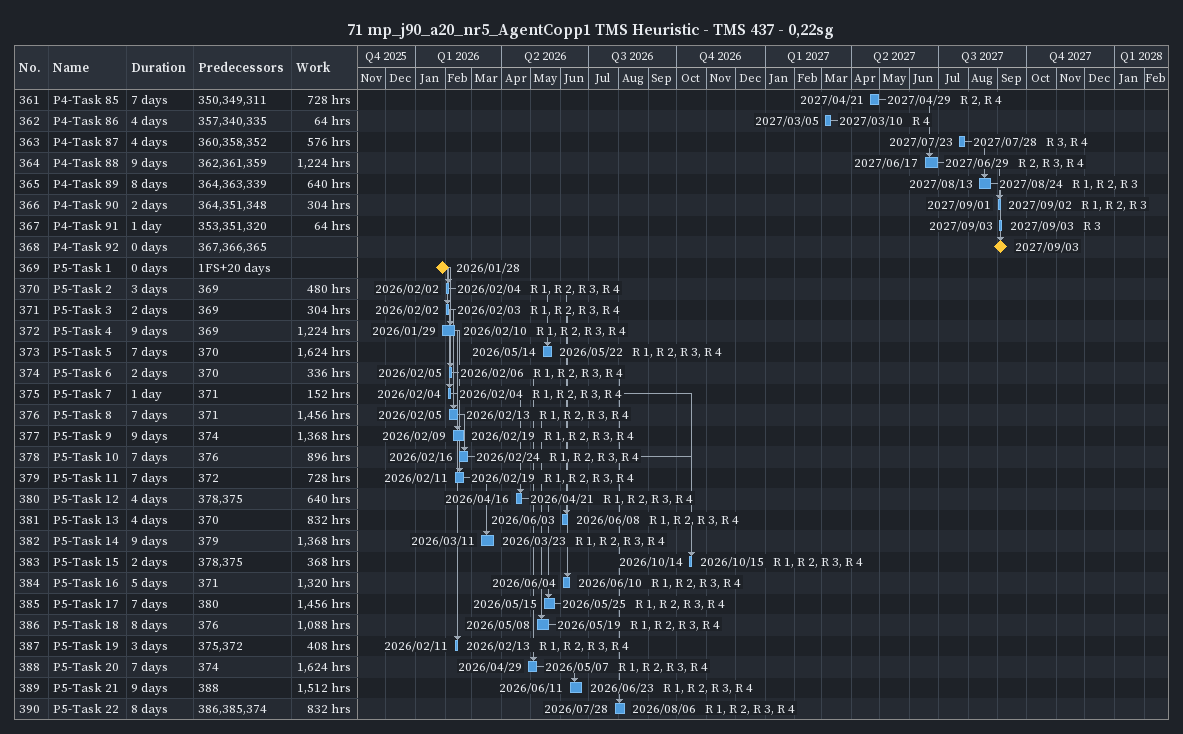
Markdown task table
71 mp_j90_a20_nr5_AgentCopp1 TMS Heuristic - TMS 437 - 0,22sg

| ID | Task | Duration | Start | Finish | Predecessors | Resources | Work (h) |
|---|---|---|---|---|---|---|---|
| 361 | P4-Task 85 | 7d | 2027-04-21 | 2027-04-29 | 350, 349, 311 | R 2, R 4 | 728 |
| 362 | P4-Task 86 | 4d | 2027-03-05 | 2027-03-10 | 357, 340, 335 | R 4 | 64 |
| 363 | P4-Task 87 | 4d | 2027-07-23 | 2027-07-28 | 360, 358, 352 | R 3, R 4 | 576 |
| 364 | P4-Task 88 | 9d | 2027-06-17 | 2027-06-29 | 362, 361, 359 | R 2, R 3, R 4 | 1224 |
| 365 | P4-Task 89 | 8d | 2027-08-13 | 2027-08-24 | 364, 363, 339 | R 1, R 2, R 3 | 640 |
| 366 | P4-Task 90 | 2d | 2027-09-01 | 2027-09-02 | 364, 351, 348 | R 1, R 2, R 3 | 304 |
| 367 | P4-Task 91 | 1d | 2027-09-03 | 2027-09-03 | 353, 351, 320 | R 3 | 64 |
| 368 | P4-Task 92 | 0d | 2027-09-03 | 2027-09-03 | 367, 366, 365 |  |  |
| 369 | P5-Task 1 | 0d | 2026-01-28 | 2026-01-28 | 1FS+20d |  |  |
| 370 | P5-Task 2 | 3d | 2026-02-02 | 2026-02-04 | 369 | R 1, R 2, R 3, R 4 | 480 |
| 371 | P5-Task 3 | 2d | 2026-02-02 | 2026-02-03 | 369 | R 1, R 2, R 3, R 4 | 304 |
| 372 | P5-Task 4 | 9d | 2026-01-29 | 2026-02-10 | 369 | R 1, R 2, R 3, R 4 | 1224 |
| 373 | P5-Task 5 | 7d | 2026-05-14 | 2026-05-22 | 370 | R 1, R 2, R 3, R 4 | 1624 |
| 374 | P5-Task 6 | 2d | 2026-02-05 | 2026-02-06 | 370 | R 1, R 2, R 3, R 4 | 336 |
| 375 | P5-Task 7 | 1d | 2026-02-04 | 2026-02-04 | 371 | R 1, R 2, R 3, R 4 | 152 |
| 376 | P5-Task 8 | 7d | 2026-02-05 | 2026-02-13 | 371 | R 1, R 2, R 3, R 4 | 1456 |
| 377 | P5-Task 9 | 9d | 2026-02-09 | 2026-02-19 | 374 | R 1, R 2, R 3, R 4 | 1368 |
| 378 | P5-Task 10 | 7d | 2026-02-16 | 2026-02-24 | 376 | R 1, R 2, R 3, R 4 | 896 |
| 379 | P5-Task 11 | 7d | 2026-02-11 | 2026-02-19 | 372 | R 1, R 2, R 3, R 4 | 728 |
| 380 | P5-Task 12 | 4d | 2026-04-16 | 2026-04-21 | 378, 375 | R 1, R 2, R 3, R 4 | 640 |
| 381 | P5-Task 13 | 4d | 2026-06-03 | 2026-06-08 | 370 | R 1, R 2, R 3, R 4 | 832 |
| 382 | P5-Task 14 | 9d | 2026-03-11 | 2026-03-23 | 379 | R 1, R 2, R 3, R 4 | 1368 |
| 383 | P5-Task 15 | 2d | 2026-10-14 | 2026-10-15 | 378, 375 | R 1, R 2, R 3, R 4 | 368 |
| 384 | P5-Task 16 | 5d | 2026-06-04 | 2026-06-10 | 371 | R 1, R 2, R 3, R 4 | 1320 |
| 385 | P5-Task 17 | 7d | 2026-05-15 | 2026-05-25 | 380 | R 1, R 2, R 3, R 4 | 1456 |
| 386 | P5-Task 18 | 8d | 2026-05-08 | 2026-05-19 | 376 | R 1, R 2, R 3, R 4 | 1088 |
| 387 | P5-Task 19 | 3d | 2026-02-11 | 2026-02-13 | 375, 372 | R 1, R 2, R 3, R 4 | 408 |
| 388 | P5-Task 20 | 7d | 2026-04-29 | 2026-05-07 | 374 | R 1, R 2, R 3, R 4 | 1624 |
| 389 | P5-Task 21 | 9d | 2026-06-11 | 2026-06-23 | 388 | R 1, R 2, R 3, R 4 | 1512 |
| 390 | P5-Task 22 | 8d | 2026-07-28 | 2026-08-06 | 386, 385, 374 | R 1, R 2, R 3, R 4 | 832 |
